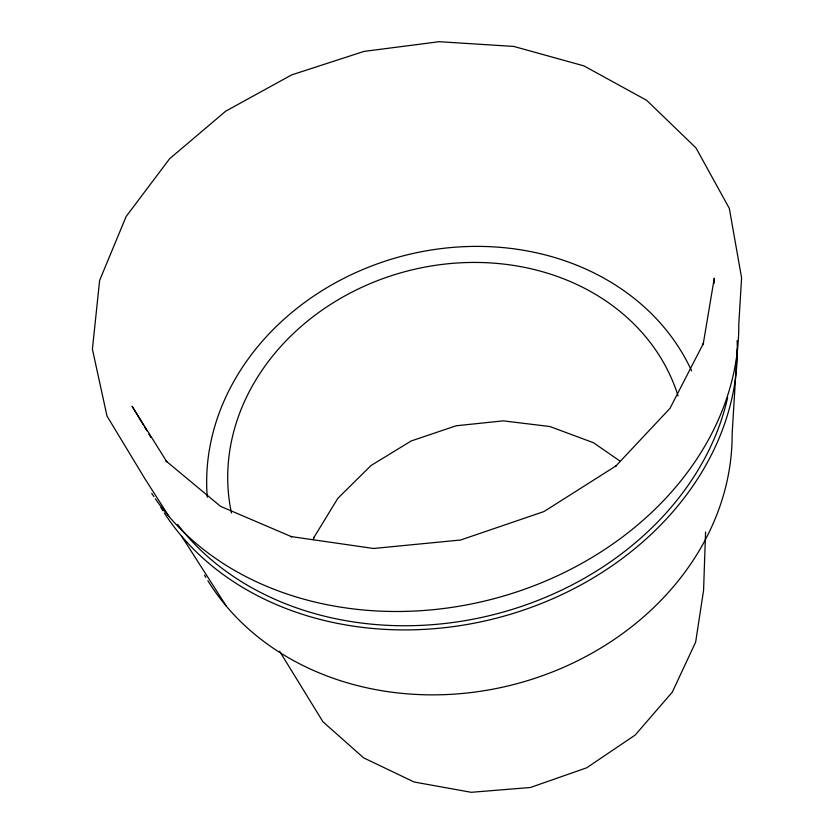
<?xml version="1.0" encoding="UTF-8"?>
<svg xmlns="http://www.w3.org/2000/svg" width="834" height="834" viewBox="0 0 834 834"><rect width="100%" height="100%" fill="white"/><g stroke="black" fill="none" stroke-linecap="round" stroke-linejoin="round"><path stroke-width="1.25" d="M705.574 531.977L703.573 590.336L695.65 642.117L672.34 692.064L635.227 735.025L586.625 767.833L530.403 787.494L471.252 792.3L414.123 782.011L363.624 757.845L322.977 721.806L279.609 651.271M714.102 283.331L714.29 278.149L703.145 344.525L703.489 343.254L669.983 408.368L615.461 466.435L616.034 465.893L543.945 511.565L460.597 540.015L373.549 548.48L290.764 536.523L291.65 536.752L220.51 506.321L165.935 460.921L166.894 461.9L132.074 406.221L143.5 425.204M737.319 348.393L732.137 433.899A279.911 237.763 -14.6 0 1 520.468 682.712A279.911 237.763 -14.6 0 1 207.875 580.756M313.313 539.661L314.053 537.169L313.824 537.659L337.843 498.325L371.026 465.528L411.245 440.936L456.146 425.778L503.215 420.857L549.867 426.528L593.412 442.708L619.641 460.816M169.093 516.58L144.741 478.466L107.002 416.041L92.407 349.238L99.611 280.464L126.142 216.506L169.625 158.731L225.733 111.162L291.66 74.904L363.968 51.416L439.205 41.7L513.775 46.433L583.925 65.886L646.642 100.299L695.983 147.91L729.333 208.406L741.593 277.93L738.778 324.353A313.97 254.724 -14.6 0 1 505.79 595.372A313.97 254.724 -14.6 0 1 155.405 498.836M181.687 536.293L226.4 606.266M144.845 427.435L146.867 430.782M148.879 434.128L150.902 437.475M207.291 497.231A253.067 216.152 -14.6 0 1 402.978 255.913A253.067 216.152 -14.6 0 1 691.626 370.921M231.456 512.973A231.028 197.199 -14.6 0 1 406.617 271.227A231.028 197.199 -14.6 0 1 678.063 395.9M205.842 577.42A279.911 237.763 -14.6 0 1 204.528 575.168M737.12 340.606A306.505 251.232 -14.6 0 1 510.877 614.137A306.505 251.232 -14.6 0 1 164.34 513.004M162.922 510.794A306.505 251.232 -14.6 0 1 160.868 507.458M727.602 397.766A302.398 247.813 -14.6 0 1 486.076 616.441A302.398 247.813 -14.6 0 1 177.579 524.357M153.925 496.668A313.97 254.724 -14.6 0 1 151.746 493.394"/></g></svg>
